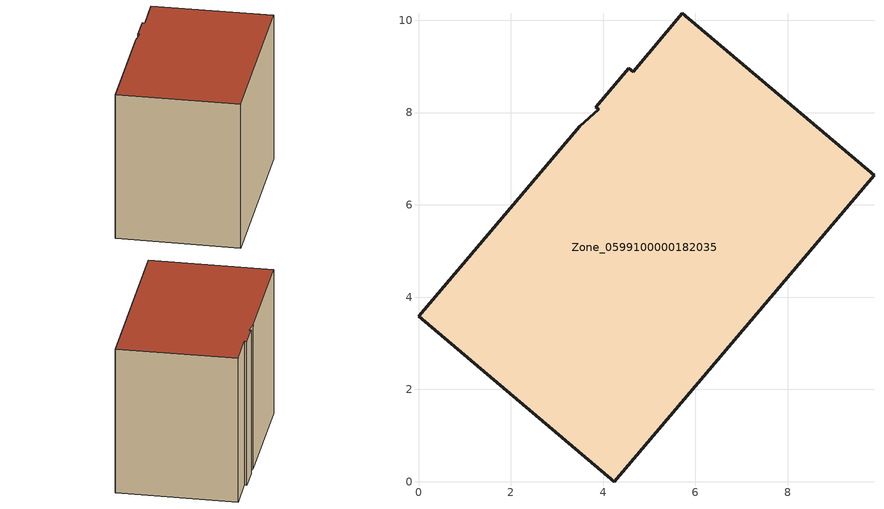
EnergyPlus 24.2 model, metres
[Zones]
Zone_0599100000182035
 floor ground (C_G): 4.24,0 0,3.59 3.49,7.7 3.9,8.07 3.84,8.12 4.56,8.96 4.65,8.88 5.72,10.15 9.87,6.64 z0
 wall outside (C_F): 9.87,6.64 5.72,10.15 4.65,8.88 4.56,8.96 3.84,8.12 3.9,8.07 3.49,7.7 0,3.59 4.24,0 9.87,6.64 z0:7.04
 roof outside (C_R): 4.56,8.96 3.84,8.12 3.9,8.07 3.49,7.7 0,3.59 4.24,0 9.87,6.64 5.72,10.15 4.65,8.88 z7.04
[BUILDING]
Pand.0599100000182035: North Axis=0; Terrain=City; Loads Convergence Tolerance Value=0.04; Temperature Convergence Tolerance Value=0.4; Solar Distribution=FullExterior; Maximum Number of Warmup Days=25; Minimum Number of Warmup Days=1
[Site:Location]
Rotterdam.The.Hague.AP_ZH_NLD Design_Conditions: Latitude=51.96; Longitude=4.45; Time Zone=1; Elevation=-4.5
[SITE:GROUNDTEMPERATURE:BUILDINGSURFACE]
18, 18, 18, 18, 18, 18, 18, 18, 18, 18, 18, 18
[MATERIAL] Thermal Absorptance=0.9; Solar Absorptance=0.7; Visible Absorptance=0.7
Name | Roughness | Thickness | Conductivity | Density | Specific Heat
G.TC.1946 | MediumSmooth | 0.15 | 1 | 540 | 1210
F.TC.1946 | Rough | 0.3 | 0.857143 | 1920 | 840
R.TC.1946 | MediumRough | 0.2 | 0.909091 | 1500 | 1000
[CONSTRUCTION]
C_G: G.TC.1946
C_F: F.TC.1946
C_R: R.TC.1946
[ZONE]
Zone_0599100000182035: Type=1; Multiplier=1; Ceiling Height=Autocalculate; Volume=Autocalculate; Floor Area=autocalculate; Part of Total Floor Area=Yes
[ZONEINFILTRATION:DESIGNFLOWRATE]
Infil_Zone_0599100000182035: Zone or ZoneList or Space or SpaceList=Zone_0599100000182035; Schedule=AlwaysOn; Design Flow Rate Calculation Method=Flow/Area; Flow Rate per Floor Area=0.003; Constant Term Coefficient=1; Temperature Term Coefficient=0; Velocity Term Coefficient=0; Velocity Squared Term Coefficient=0
[HVACTEMPLATE:ZONE:IDEALLOADSAIRSYSTEM]
Zone_0599100000182035: Maximum Heating Supply Air Temperature=50; Minimum Cooling Supply Air Temperature=13; Maximum Heating Supply Air Humidity Ratio=0.0156; Minimum Cooling Supply Air Humidity Ratio=0.0077; Heating Limit=NoLimit; Cooling Limit=NoLimit; Dehumidification Control Type=ConstantSensibleHeatRatio; Cooling Sensible Heat Ratio=0.7; Dehumidification Setpoint=60; Humidification Control Type=None; Humidification Setpoint=30; Outdoor Air Method=None; Outdoor Air Flow Rate per Person=0.00944; Outdoor Air Flow Rate per Zone Floor Area=0; Outdoor Air Flow Rate per Zone=0; Demand Controlled Ventilation Type=None; Outdoor Air Economizer Type=NoEconomizer; Heat Recovery Type=None; Sensible Heat Recovery Effectiveness=0.7; Latent Heat Recovery Effectiveness=0.65
[ZONECONTROL:THERMOSTAT]
ThermostatControl_Zone_0599100000182035: Zone or ZoneList=Zone_0599100000182035; Control Type Schedule=DualSetpointControlType; Control 1=Thermostat_Zone_0599100000182035; Temperature Difference Between Cutout And Setpoint=0
[THERMOSTATSETPOINT:DUALSETPOINT]
Thermostat_Zone_0599100000182035: Heating Setpoint Temperature Schedule=HeatingSetpoint_Zone_0599100000182035; Cooling Setpoint Temperature Schedule=CoolingSetpoint_Zone_0599100000182035
[SCHEDULE:COMPACT]
HeatingSetpoint_Zone_0599100000182035: Through: 12/31, For: AllDays, Until: 24:00, 21
CoolingSetpoint_Zone_0599100000182035: Through: 12/31, For: AllDays, Until: 24:00, 24
DualSetpointControlType: Through: 12/31, For: AllDays, Until: 24:00, 4
AlwaysOn: Through: 12/31, For: AllDays, Until: 24:00, 1
